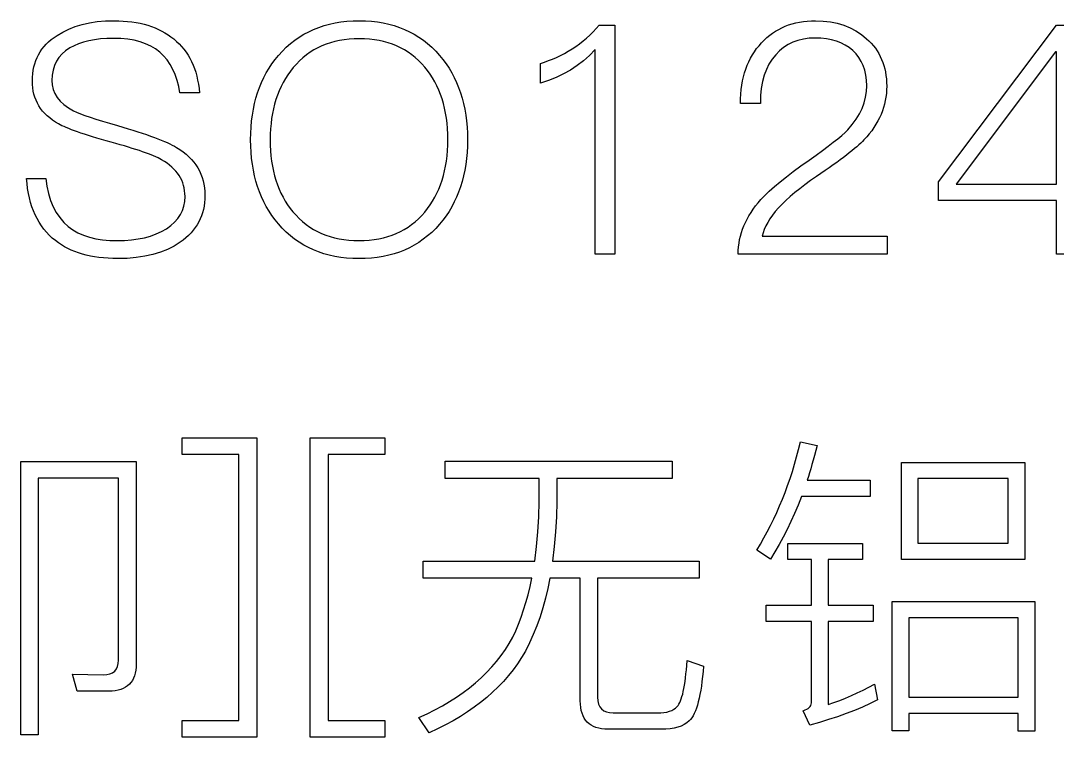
# Model space of a CAD drawing. Extents: x -100 to 100, y -100 to 100.
# Drawn here: x -84.95 to -70.13, y -75.42 to -65.17 of the extents above; entities that cross this region are included whole.
import ezdxf

# ---------------------------------------------------------------- set-up
doc = ezdxf.new("R2010")
doc.units = 0
doc.header["$MEASUREMENT"] = 0
doc.layers.get('0').update_dxf_attribs({"linetype": 'CONTINUOUS'})

msp = doc.modelspace()

# ---------------------------------------------------------------- linework, layer by layer
for points in [[(-83.615596, -65.169624), (-83.549385, -65.170645), (-83.549385, -65.170645), (-83.484893, -65.173706), (-83.484893, -65.173706), (-83.422109, -65.178813), (-83.422109, -65.178813), (-83.361055, -65.185957), (-83.361055, -65.185957), (-83.301729, -65.195151), (-83.301729, -65.195151), (-83.244111, -65.206387), (-83.244111, -65.206387), (-83.188223, -65.219653), (-83.188223, -65.219653), (-83.134043, -65.234976), (-83.134043, -65.234976), (-83.081592, -65.252334), (-83.081592, -65.252334), (-83.030859, -65.271733), (-83.030859, -65.271733), (-82.981846, -65.293179), (-82.981846, -65.293179), (-82.934551, -65.31667), (-82.934551, -65.31667), (-82.888975, -65.342197), (-82.888975, -65.342197), (-82.845117, -65.369761), (-82.845117, -65.369761), (-82.802988, -65.39938), (-82.802988, -65.39938), (-82.762568, -65.43103), (-82.762568, -65.43103), (-82.722988, -65.464678), (-82.722988, -65.464678), (-82.685615, -65.500254), (-82.685615, -65.500254), (-82.650469, -65.537764), (-82.650469, -65.537764), (-82.617539, -65.577207), (-82.617539, -65.577207), (-82.586836, -65.618599), (-82.586836, -65.618599), (-82.55835, -65.661914), (-82.55835, -65.661914), (-82.53209, -65.707163), (-82.53209, -65.707163), (-82.508047, -65.754346), (-82.508047, -65.754346), (-82.48623, -65.803467), (-82.48623, -65.803467), (-82.466631, -65.854526), (-82.466631, -65.854526), (-82.449248, -65.907524), (-82.449248, -65.907524), (-82.434092, -65.962446), (-82.434092, -65.962446), (-82.421162, -66.019302), (-82.421162, -66.019302), (-82.410449, -66.078105), (-82.410449, -66.078105), (-82.401963, -66.138833), (-82.401963, -66.138833), (-82.395684, -66.201499), (-82.395684, -66.201499), (-82.675439, -66.201499), (-82.675439, -66.201499), (-82.692002, -66.109136), (-82.692002, -66.109136), (-82.714131, -66.022354), (-82.714131, -66.022354), (-82.741865, -65.941162), (-82.741865, -65.941162), (-82.775186, -65.865566), (-82.775186, -65.865566), (-82.814102, -65.795557), (-82.814102, -65.795557), (-82.858594, -65.731138), (-82.858594, -65.731138), (-82.908682, -65.6723), (-82.908682, -65.6723), (-82.964365, -65.619058), (-82.964365, -65.619058), (-83.024844, -65.572842), (-83.024844, -65.572842), (-83.091621, -65.532788), (-83.091621, -65.532788), (-83.164727, -65.498887), (-83.164727, -65.498887), (-83.244111, -65.471157), (-83.244111, -65.471157), (-83.329814, -65.449595), (-83.329814, -65.449595), (-83.421826, -65.434189), (-83.421826, -65.434189), (-83.520146, -65.424941), (-83.520146, -65.424941), (-83.624756, -65.421865), (-83.624756, -65.421865), (-83.720781, -65.424009), (-83.720781, -65.424009), (-83.81165, -65.430464), (-83.81165, -65.430464), (-83.897354, -65.441206), (-83.897354, -65.441206), (-83.977891, -65.456255), (-83.977891, -65.456255), (-84.053281, -65.475605), (-84.053281, -65.475605), (-84.123496, -65.499253), (-84.123496, -65.499253), (-84.188564, -65.527192), (-84.188564, -65.527192), (-84.248467, -65.559438), (-84.248467, -65.559438), (-84.308672, -65.598784), (-84.308672, -65.598784), (-84.36084, -65.643428), (-84.36084, -65.643428), (-84.404971, -65.693369), (-84.404971, -65.693369), (-84.441094, -65.748623), (-84.441094, -65.748623), (-84.46918, -65.809175), (-84.46918, -65.809175), (-84.489248, -65.875024), (-84.489248, -65.875024), (-84.501289, -65.946187), (-84.501289, -65.946187), (-84.505303, -66.022642), (-84.505303, -66.022642), (-84.500498, -66.088638), (-84.500498, -66.088638), (-84.486094, -66.151343), (-84.486094, -66.151343), (-84.46209, -66.210747), (-84.46209, -66.210747), (-84.428486, -66.266851), (-84.428486, -66.266851), (-84.385264, -66.319658), (-84.385264, -66.319658), (-84.332461, -66.369175), (-84.332461, -66.369175), (-84.270049, -66.4154), (-84.270049, -66.4154), (-84.198027, -66.45832), (-84.198027, -66.45832), (-84.1521, -66.478672), (-84.1521, -66.478672), (-84.096846, -66.500737), (-84.096846, -66.500737), (-84.032285, -66.524536), (-84.032285, -66.524536), (-83.958398, -66.550044), (-83.958398, -66.550044), (-83.875205, -66.577271), (-83.875205, -66.577271), (-83.782705, -66.606226), (-83.782705, -66.606226), (-83.680879, -66.63689), (-83.680879, -66.63689), (-83.569727, -66.669277), (-83.569727, -66.669277), (-83.491738, -66.691997), (-83.491738, -66.691997), (-83.4171, -66.714287), (-83.4171, -66.714287), (-83.34584, -66.736138), (-83.34584, -66.736138), (-83.277939, -66.757568), (-83.277939, -66.757568), (-83.213408, -66.778564), (-83.213408, -66.778564), (-83.152246, -66.799126), (-83.152246, -66.799126), (-83.094463, -66.819268), (-83.094463, -66.819268), (-83.040039, -66.838975), (-83.040039, -66.838975), (-82.988975, -66.858247), (-82.988975, -66.858247), (-82.941289, -66.87709), (-82.941289, -66.87709), (-82.896973, -66.895508), (-82.896973, -66.895508), (-82.856016, -66.913491), (-82.856016, -66.913491), (-82.818438, -66.931055), (-82.818438, -66.931055), (-82.784209, -66.948174), (-82.784209, -66.948174), (-82.753359, -66.964873), (-82.753359, -66.964873), (-82.725879, -66.981143), (-82.725879, -66.981143), (-82.676455, -67.01231), (-82.676455, -67.01231), (-82.630225, -67.045063), (-82.630225, -67.045063), (-82.587178, -67.07938), (-82.587178, -67.07938), (-82.547314, -67.115283), (-82.547314, -67.115283), (-82.510645, -67.152759), (-82.510645, -67.152759), (-82.477158, -67.191812), (-82.477158, -67.191812), (-82.446865, -67.232446), (-82.446865, -67.232446), (-82.419756, -67.274644), (-82.419756, -67.274644), (-82.39585, -67.318433), (-82.39585, -67.318433), (-82.375127, -67.363789), (-82.375127, -67.363789), (-82.357588, -67.410723), (-82.357588, -67.410723), (-82.343232, -67.459238), (-82.343232, -67.459238), (-82.33207, -67.509321), (-82.33207, -67.509321), (-82.324102, -67.560991), (-82.324102, -67.560991), (-82.319316, -67.614233), (-82.319316, -67.614233), (-82.317725, -67.669048), (-82.317725, -67.669048), (-82.319102, -67.721113), (-82.319102, -67.721113), (-82.323242, -67.771807), (-82.323242, -67.771807), (-82.330137, -67.821147), (-82.330137, -67.821147), (-82.339795, -67.869121), (-82.339795, -67.869121), (-82.352207, -67.915732), (-82.352207, -67.915732), (-82.367383, -67.960986), (-82.367383, -67.960986), (-82.385312, -68.004878), (-82.385312, -68.004878), (-82.406006, -68.047402), (-82.406006, -68.047402), (-82.429453, -68.088569), (-82.429453, -68.088569), (-82.455664, -68.128379), (-82.455664, -68.128379), (-82.484629, -68.166821), (-82.484629, -68.166821), (-82.516357, -68.203901), (-82.516357, -68.203901), (-82.55085, -68.239629), (-82.55085, -68.239629), (-82.588086, -68.273984), (-82.588086, -68.273984), (-82.628086, -68.306982), (-82.628086, -68.306982), (-82.67085, -68.338623), (-82.67085, -68.338623), (-82.758066, -68.393438), (-82.758066, -68.393438), (-82.852285, -68.440952), (-82.852285, -68.440952), (-82.953545, -68.481152), (-82.953545, -68.481152), (-83.061816, -68.514043), (-83.061816, -68.514043), (-83.177109, -68.539629), (-83.177109, -68.539629), (-83.299434, -68.557905), (-83.299434, -68.557905), (-83.428779, -68.568872), (-83.428779, -68.568872), (-83.565137, -68.57252), (-83.565137, -68.57252), (-83.634717, -68.571514), (-83.634717, -68.571514), (-83.702441, -68.568506), (-83.702441, -68.568506), (-83.768291, -68.563491), (-83.768291, -68.563491), (-83.832275, -68.556475), (-83.832275, -68.556475), (-83.894414, -68.547441), (-83.894414, -68.547441), (-83.954678, -68.536406), (-83.954678, -68.536406), (-84.013076, -68.523364), (-84.013076, -68.523364), (-84.069619, -68.508311), (-84.069619, -68.508311), (-84.124287, -68.49126), (-84.124287, -68.49126), (-84.1771, -68.472197), (-84.1771, -68.472197), (-84.228057, -68.451128), (-84.228057, -68.451128), (-84.277139, -68.428057), (-84.277139, -68.428057), (-84.324355, -68.402974), (-84.324355, -68.402974), (-84.369717, -68.375884), (-84.369717, -68.375884), (-84.413213, -68.346792), (-84.413213, -68.346792), (-84.454854, -68.315693), (-84.454854, -68.315693), (-84.49999, -68.277822), (-84.49999, -68.277822), (-84.542559, -68.237588), (-84.542559, -68.237588), (-84.582549, -68.194985), (-84.582549, -68.194985), (-84.619951, -68.15002), (-84.619951, -68.15002), (-84.654775, -68.102686), (-84.654775, -68.102686), (-84.687021, -68.052998), (-84.687021, -68.052998), (-84.716689, -68.000933), (-84.716689, -68.000933), (-84.743779, -67.946514), (-84.743779, -67.946514), (-84.768281, -67.889727), (-84.768281, -67.889727), (-84.790205, -67.830571), (-84.790205, -67.830571), (-84.809561, -67.769053), (-84.809561, -67.769053), (-84.826328, -67.705171), (-84.826328, -67.705171), (-84.840518, -67.638921), (-84.840518, -67.638921), (-84.852119, -67.570308), (-84.852119, -67.570308), (-84.861152, -67.499331), (-84.861152, -67.499331), (-84.867607, -67.425986), (-84.867607, -67.425986), (-84.592432, -67.425986), (-84.592432, -67.425986), (-84.576387, -67.538066), (-84.576387, -67.538066), (-84.553447, -67.64269), (-84.553447, -67.64269), (-84.523643, -67.739854), (-84.523643, -67.739854), (-84.486953, -67.829565), (-84.486953, -67.829565), (-84.443379, -67.911836), (-84.443379, -67.911836), (-84.392939, -67.986636), (-84.392939, -67.986636), (-84.335605, -68.053999), (-84.335605, -68.053999), (-84.271396, -68.113901), (-84.271396, -68.113901), (-84.205264, -68.161196), (-84.205264, -68.161196), (-84.132959, -68.202183), (-84.132959, -68.202183), (-84.054502, -68.236865), (-84.054502, -68.236865), (-83.969873, -68.265244), (-83.969873, -68.265244), (-83.879082, -68.287314), (-83.879082, -68.287314), (-83.782129, -68.303076), (-83.782129, -68.303076), (-83.679014, -68.312539), (-83.679014, -68.312539), (-83.569727, -68.315693), (-83.569727, -68.315693), (-83.465469, -68.313042), (-83.465469, -68.313042), (-83.365928, -68.305088), (-83.365928, -68.305088), (-83.271133, -68.291826), (-83.271133, -68.291826), (-83.181064, -68.273267), (-83.181064, -68.273267), (-83.095713, -68.249414), (-83.095713, -68.249414), (-83.015098, -68.220244), (-83.015098, -68.220244), (-82.939209, -68.185786), (-82.939209, -68.185786), (-82.868057, -68.146011), (-82.868057, -68.146011), (-82.805713, -68.100654), (-82.805713, -68.100654), (-82.75168, -68.051709), (-82.75168, -68.051709), (-82.705957, -67.999185), (-82.705957, -67.999185), (-82.668555, -67.943076), (-82.668555, -67.943076), (-82.639463, -67.883389), (-82.639463, -67.883389), (-82.618682, -67.820107), (-82.618682, -67.820107), (-82.606221, -67.753257), (-82.606221, -67.753257), (-82.602061, -67.682813), (-82.602061, -67.682813), (-82.603369, -67.641533), (-82.603369, -67.641533), (-82.607295, -67.601406), (-82.607295, -67.601406), (-82.613838, -67.562422), (-82.613838, -67.562422), (-82.622979, -67.52459), (-82.622979, -67.52459), (-82.634756, -67.487905), (-82.634756, -67.487905), (-82.649141, -67.452363), (-82.649141, -67.452363), (-82.666143, -67.417964), (-82.666143, -67.417964), (-82.685762, -67.384712), (-82.685762, -67.384712), (-82.707998, -67.352617), (-82.707998, -67.352617), (-82.732842, -67.32166), (-82.732842, -67.32166), (-82.760303, -67.291851), (-82.760303, -67.291851), (-82.790381, -67.263184), (-82.790381, -67.263184), (-82.823076, -67.235664), (-82.823076, -67.235664), (-82.858379, -67.209297), (-82.858379, -67.209297), (-82.896318, -67.184067), (-82.896318, -67.184067), (-82.936855, -67.15999), (-82.936855, -67.15999), (-82.961152, -67.146646), (-82.961152, -67.146646), (-82.988223, -67.132979), (-82.988223, -67.132979), (-83.018057, -67.118989), (-83.018057, -67.118989), (-83.050635, -67.104673), (-83.050635, -67.104673), (-83.085986, -67.090034), (-83.085986, -67.090034), (-83.124092, -67.075073), (-83.124092, -67.075073), (-83.164951, -67.059795), (-83.164951, -67.059795), (-83.208574, -67.044189), (-83.208574, -67.044189), (-83.254951, -67.028271), (-83.254951, -67.028271), (-83.304092, -67.012021), (-83.304092, -67.012021), (-83.355996, -66.995449), (-83.355996, -66.995449), (-83.410654, -66.97856), (-83.410654, -66.97856), (-83.468076, -66.961343), (-83.468076, -66.961343), (-83.528242, -66.943804), (-83.528242, -66.943804), (-83.591182, -66.925942), (-83.591182, -66.925942), (-83.656865, -66.907764), (-83.656865, -66.907764), (-83.728594, -66.887393), (-83.728594, -66.887393), (-83.797031, -66.867559), (-83.797031, -66.867559), (-83.862168, -66.848262), (-83.862168, -66.848262), (-83.924014, -66.829512), (-83.924014, -66.829512), (-83.982549, -66.811284), (-83.982549, -66.811284), (-84.037803, -66.793604), (-84.037803, -66.793604), (-84.089746, -66.77646), (-84.089746, -66.77646), (-84.138408, -66.759854), (-84.138408, -66.759854), (-84.18377, -66.743784), (-84.18377, -66.743784), (-84.22583, -66.728257), (-84.22583, -66.728257), (-84.2646, -66.713257), (-84.2646, -66.713257), (-84.300068, -66.698804), (-84.300068, -66.698804), (-84.332246, -66.684888), (-84.332246, -66.684888), (-84.361123, -66.671499), (-84.361123, -66.671499), (-84.386709, -66.658662), (-84.386709, -66.658662), (-84.408994, -66.646353), (-84.408994, -66.646353), (-84.454531, -66.619233), (-84.454531, -66.619233), (-84.497129, -66.590601), (-84.497129, -66.590601), (-84.536787, -66.560469), (-84.536787, -66.560469), (-84.573516, -66.528833), (-84.573516, -66.528833), (-84.607305, -66.495688), (-84.607305, -66.495688), (-84.638145, -66.46104), (-84.638145, -66.46104), (-84.666055, -66.424893), (-84.666055, -66.424893), (-84.691035, -66.387236), (-84.691035, -66.387236), (-84.713076, -66.348076), (-84.713076, -66.348076), (-84.732168, -66.307412), (-84.732168, -66.307412), (-84.74833, -66.265239), (-84.74833, -66.265239), (-84.761543, -66.221558), (-84.761543, -66.221558), (-84.771826, -66.176377), (-84.771826, -66.176377), (-84.77917, -66.129697), (-84.77917, -66.129697), (-84.783584, -66.081509), (-84.783584, -66.081509), (-84.785049, -66.031812), (-84.785049, -66.031812), (-84.783672, -65.979287), (-84.783672, -65.979287), (-84.779531, -65.92834), (-84.779531, -65.92834), (-84.772637, -65.878965), (-84.772637, -65.878965), (-84.762979, -65.831172), (-84.762979, -65.831172), (-84.750566, -65.784951), (-84.750566, -65.784951), (-84.735391, -65.740308), (-84.735391, -65.740308), (-84.717461, -65.697236), (-84.717461, -65.697236), (-84.696768, -65.655752), (-84.696768, -65.655752), (-84.673311, -65.61584), (-84.673311, -65.61584), (-84.647109, -65.5775), (-84.647109, -65.5775), (-84.618145, -65.540737), (-84.618145, -65.540737), (-84.586416, -65.505557), (-84.586416, -65.505557), (-84.551934, -65.471948), (-84.551934, -65.471948), (-84.514688, -65.439917), (-84.514688, -65.439917), (-84.474688, -65.409458), (-84.474688, -65.409458), (-84.431924, -65.380581), (-84.431924, -65.380581), (-84.350947, -65.331138), (-84.350947, -65.331138), (-84.263955, -65.288281), (-84.263955, -65.288281), (-84.170938, -65.252026), (-84.170938, -65.252026), (-84.071914, -65.222358), (-84.071914, -65.222358), (-83.966855, -65.199287), (-83.966855, -65.199287), (-83.855791, -65.182803), (-83.855791, -65.182803), (-83.738701, -65.17292), (-83.738701, -65.17292), (-83.615596, -65.169624)], [(-80.109058, -65.169624), (-80.020205, -65.171553), (-80.020205, -65.171553), (-79.933643, -65.177358), (-79.933643, -65.177358), (-79.84937, -65.187036), (-79.84937, -65.187036), (-79.767393, -65.200576), (-79.767393, -65.200576), (-79.687705, -65.217993), (-79.687705, -65.217993), (-79.610317, -65.239272), (-79.610317, -65.239272), (-79.535225, -65.264424), (-79.535225, -65.264424), (-79.462417, -65.293447), (-79.462417, -65.293447), (-79.391904, -65.326343), (-79.391904, -65.326343), (-79.323687, -65.363101), (-79.323687, -65.363101), (-79.257764, -65.40373), (-79.257764, -65.40373), (-79.194131, -65.448223), (-79.194131, -65.448223), (-79.132788, -65.496592), (-79.132788, -65.496592), (-79.07374, -65.548838), (-79.07374, -65.548838), (-79.016992, -65.604941), (-79.016992, -65.604941), (-78.962534, -65.664927), (-78.962534, -65.664927), (-78.914219, -65.724453), (-78.914219, -65.724453), (-78.869014, -65.786094), (-78.869014, -65.786094), (-78.826934, -65.849854), (-78.826934, -65.849854), (-78.787969, -65.915728), (-78.787969, -65.915728), (-78.752124, -65.983711), (-78.752124, -65.983711), (-78.719395, -66.053813), (-78.719395, -66.053813), (-78.689785, -66.126025), (-78.689785, -66.126025), (-78.663291, -66.200352), (-78.663291, -66.200352), (-78.639907, -66.276797), (-78.639907, -66.276797), (-78.619644, -66.355347), (-78.619644, -66.355347), (-78.6025, -66.436021), (-78.6025, -66.436021), (-78.588477, -66.518799), (-78.588477, -66.518799), (-78.577568, -66.603696), (-78.577568, -66.603696), (-78.569775, -66.690708), (-78.569775, -66.690708), (-78.565098, -66.779839), (-78.565098, -66.779839), (-78.56354, -66.871069), (-78.56354, -66.871069), (-78.565098, -66.962866), (-78.565098, -66.962866), (-78.569775, -67.052505), (-78.569775, -67.052505), (-78.577568, -67.140005), (-78.577568, -67.140005), (-78.588477, -67.225352), (-78.588477, -67.225352), (-78.6025, -67.308545), (-78.6025, -67.308545), (-78.619644, -67.389595), (-78.619644, -67.389595), (-78.639907, -67.468486), (-78.639907, -67.468486), (-78.663291, -67.545229), (-78.663291, -67.545229), (-78.689785, -67.619824), (-78.689785, -67.619824), (-78.719395, -67.692271), (-78.719395, -67.692271), (-78.752124, -67.762568), (-78.752124, -67.762568), (-78.787969, -67.830713), (-78.787969, -67.830713), (-78.826934, -67.896709), (-78.826934, -67.896709), (-78.869014, -67.960562), (-78.869014, -67.960562), (-78.914219, -68.022251), (-78.914219, -68.022251), (-78.962534, -68.081802), (-78.962534, -68.081802), (-79.017007, -68.141221), (-79.017007, -68.141221), (-79.073818, -68.196812), (-79.073818, -68.196812), (-79.132954, -68.248569), (-79.132954, -68.248569), (-79.194419, -68.296494), (-79.194419, -68.296494), (-79.258213, -68.340576), (-79.258213, -68.340576), (-79.324336, -68.380835), (-79.324336, -68.380835), (-79.392783, -68.417251), (-79.392783, -68.417251), (-79.463564, -68.449839), (-79.463564, -68.449839), (-79.53667, -68.478594), (-79.53667, -68.478594), (-79.612104, -68.503516), (-79.612104, -68.503516), (-79.689873, -68.5246), (-79.689873, -68.5246), (-79.769971, -68.541846), (-79.769971, -68.541846), (-79.852393, -68.555264), (-79.852393, -68.555264), (-79.937144, -68.564854), (-79.937144, -68.564854), (-80.024229, -68.570605), (-80.024229, -68.570605), (-80.113643, -68.57252), (-80.113643, -68.57252), (-80.203594, -68.570586), (-80.203594, -68.570586), (-80.291138, -68.56478), (-80.291138, -68.56478), (-80.376289, -68.555107), (-80.376289, -68.555107), (-80.459038, -68.541562), (-80.459038, -68.541562), (-80.539385, -68.52415), (-80.539385, -68.52415), (-80.617324, -68.502871), (-80.617324, -68.502871), (-80.692871, -68.47772), (-80.692871, -68.47772), (-80.766016, -68.448701), (-80.766016, -68.448701), (-80.836758, -68.415806), (-80.836758, -68.415806), (-80.905103, -68.379043), (-80.905103, -68.379043), (-80.971045, -68.338418), (-80.971045, -68.338418), (-81.034595, -68.293916), (-81.034595, -68.293916), (-81.095732, -68.245547), (-81.095732, -68.245547), (-81.154482, -68.193311), (-81.154482, -68.193311), (-81.21082, -68.137197), (-81.21082, -68.137197), (-81.264766, -68.077222), (-81.264766, -68.077222), (-81.313071, -68.01769), (-81.313071, -68.01769), (-81.358276, -67.956045), (-81.358276, -67.956045), (-81.400356, -67.89229), (-81.400356, -67.89229), (-81.439316, -67.826411), (-81.439316, -67.826411), (-81.475171, -67.758433), (-81.475171, -67.758433), (-81.507891, -67.68833), (-81.507891, -67.68833), (-81.53751, -67.616118), (-81.53751, -67.616118), (-81.564004, -67.541787), (-81.564004, -67.541787), (-81.587383, -67.465352), (-81.587383, -67.465352), (-81.607642, -67.386792), (-81.607642, -67.386792), (-81.624785, -67.306123), (-81.624785, -67.306123), (-81.638813, -67.22334), (-81.638813, -67.22334), (-81.649722, -67.138442), (-81.649722, -67.138442), (-81.657515, -67.051431), (-81.657515, -67.051431), (-81.662192, -66.96231), (-81.662192, -66.96231), (-81.66375, -66.871069), (-81.66375, -66.871069), (-81.662192, -66.779839), (-81.662192, -66.779839), (-81.657515, -66.690708), (-81.657515, -66.690708), (-81.649722, -66.603696), (-81.649722, -66.603696), (-81.638813, -66.518799), (-81.638813, -66.518799), (-81.624785, -66.436021), (-81.624785, -66.436021), (-81.607642, -66.355347), (-81.607642, -66.355347), (-81.587383, -66.276797), (-81.587383, -66.276797), (-81.564004, -66.200352), (-81.564004, -66.200352), (-81.53751, -66.126025), (-81.53751, -66.126025), (-81.507891, -66.053813), (-81.507891, -66.053813), (-81.475171, -65.983711), (-81.475171, -65.983711), (-81.439316, -65.915728), (-81.439316, -65.915728), (-81.400356, -65.849854), (-81.400356, -65.849854), (-81.358276, -65.786094), (-81.358276, -65.786094), (-81.313071, -65.724453), (-81.313071, -65.724453), (-81.264766, -65.664927), (-81.264766, -65.664927), (-81.210264, -65.604941), (-81.210264, -65.604941), (-81.153408, -65.548838), (-81.153408, -65.548838), (-81.094175, -65.496592), (-81.094175, -65.496592), (-81.032588, -65.448223), (-81.032588, -65.448223), (-80.968633, -65.40373), (-80.968633, -65.40373), (-80.902314, -65.363101), (-80.902314, -65.363101), (-80.833628, -65.326343), (-80.833628, -65.326343), (-80.762578, -65.293447), (-80.762578, -65.293447), (-80.68916, -65.264424), (-80.68916, -65.264424), (-80.613389, -65.239272), (-80.613389, -65.239272), (-80.535239, -65.217993), (-80.535239, -65.217993), (-80.454736, -65.200576), (-80.454736, -65.200576), (-80.371865, -65.187036), (-80.371865, -65.187036), (-80.286631, -65.177358), (-80.286631, -65.177358), (-80.199023, -65.171553), (-80.199023, -65.171553), (-80.109058, -65.169624)], [(-73.586689, -65.169624), (-73.477983, -65.173633), (-73.477983, -65.173633), (-73.374292, -65.185674), (-73.374292, -65.185674), (-73.275625, -65.205737), (-73.275625, -65.205737), (-73.181963, -65.233828), (-73.181963, -65.233828), (-73.093325, -65.269941), (-73.093325, -65.269941), (-73.009697, -65.314082), (-73.009697, -65.314082), (-72.931094, -65.366255), (-72.931094, -65.366255), (-72.8575, -65.42644), (-72.8575, -65.42644), (-72.82251, -65.458657), (-72.82251, -65.458657), (-72.78978, -65.492227), (-72.78978, -65.492227), (-72.759307, -65.527158), (-72.759307, -65.527158), (-72.731094, -65.563457), (-72.731094, -65.563457), (-72.705137, -65.601108), (-72.705137, -65.601108), (-72.681436, -65.640127), (-72.681436, -65.640127), (-72.65999, -65.680513), (-72.65999, -65.680513), (-72.640806, -65.722251), (-72.640806, -65.722251), (-72.623877, -65.765352), (-72.623877, -65.765352), (-72.609209, -65.809814), (-72.609209, -65.809814), (-72.596797, -65.855645), (-72.596797, -65.855645), (-72.586631, -65.902827), (-72.586631, -65.902827), (-72.578735, -65.951377), (-72.578735, -65.951377), (-72.573096, -66.001289), (-72.573096, -66.001289), (-72.569707, -66.052554), (-72.569707, -66.052554), (-72.568579, -66.105195), (-72.568579, -66.105195), (-72.569854, -66.157646), (-72.569854, -66.157646), (-72.573667, -66.209526), (-72.573667, -66.209526), (-72.580024, -66.26083), (-72.580024, -66.26083), (-72.588926, -66.311567), (-72.588926, -66.311567), (-72.600381, -66.361724), (-72.600381, -66.361724), (-72.614365, -66.411309), (-72.614365, -66.411309), (-72.630903, -66.460327), (-72.630903, -66.460327), (-72.64998, -66.50877), (-72.64998, -66.50877), (-72.671602, -66.556631), (-72.671602, -66.556631), (-72.695771, -66.603931), (-72.695771, -66.603931), (-72.72248, -66.650649), (-72.72248, -66.650649), (-72.751729, -66.696792), (-72.751729, -66.696792), (-72.78353, -66.742368), (-72.78353, -66.742368), (-72.817871, -66.787368), (-72.817871, -66.787368), (-72.854756, -66.831797), (-72.854756, -66.831797), (-72.894194, -66.875649), (-72.894194, -66.875649), (-72.915649, -66.897578), (-72.915649, -66.897578), (-72.939912, -66.920942), (-72.939912, -66.920942), (-72.966958, -66.945737), (-72.966958, -66.945737), (-72.996802, -66.971963), (-72.996802, -66.971963), (-73.029443, -66.999624), (-73.029443, -66.999624), (-73.064878, -67.028716), (-73.064878, -67.028716), (-73.103105, -67.059243), (-73.103105, -67.059243), (-73.144131, -67.091206), (-73.144131, -67.091206), (-73.187954, -67.1246), (-73.187954, -67.1246), (-73.234565, -67.159424), (-73.234565, -67.159424), (-73.28397, -67.195674), (-73.28397, -67.195674), (-73.336177, -67.233369), (-73.336177, -67.233369), (-73.391167, -67.2725), (-73.391167, -67.2725), (-73.448965, -67.313052), (-73.448965, -67.313052), (-73.509551, -67.355044), (-73.509551, -67.355044), (-73.572925, -67.398472), (-73.572925, -67.398472), (-73.657646, -67.457163), (-73.657646, -67.457163), (-73.737534, -67.515127), (-73.737534, -67.515127), (-73.812573, -67.572383), (-73.812573, -67.572383), (-73.882783, -67.628921), (-73.882783, -67.628921), (-73.948154, -67.684746), (-73.948154, -67.684746), (-74.008687, -67.739854), (-74.008687, -67.739854), (-74.06438, -67.794233), (-74.06438, -67.794233), (-74.115239, -67.847905), (-74.115239, -67.847905), (-74.16126, -67.900864), (-74.16126, -67.900864), (-74.202446, -67.953101), (-74.202446, -67.953101), (-74.238799, -68.004624), (-74.238799, -68.004624), (-74.270308, -68.05543), (-74.270308, -68.05543), (-74.296987, -68.105518), (-74.296987, -68.105518), (-74.318828, -68.154893), (-74.318828, -68.154893), (-74.33583, -68.203555), (-74.33583, -68.203555), (-74.347988, -68.251489), (-74.347988, -68.251489), (-72.563989, -68.251489), (-72.563989, -68.251489), (-72.563989, -68.508311), (-72.563989, -68.508311), (-74.691938, -68.508311), (-74.691938, -68.508311), (-74.690669, -68.455825), (-74.690669, -68.455825), (-74.686855, -68.403833), (-74.686855, -68.403833), (-74.680493, -68.352349), (-74.680493, -68.352349), (-74.671587, -68.301367), (-74.671587, -68.301367), (-74.660146, -68.250879), (-74.660146, -68.250879), (-74.646152, -68.200903), (-74.646152, -68.200903), (-74.629619, -68.151421), (-74.629619, -68.151421), (-74.610537, -68.102441), (-74.610537, -68.102441), (-74.588916, -68.05397), (-74.588916, -68.05397), (-74.564756, -68.005986), (-74.564756, -68.005986), (-74.538047, -67.958521), (-74.538047, -67.958521), (-74.508784, -67.911543), (-74.508784, -67.911543), (-74.476987, -67.865073), (-74.476987, -67.865073), (-74.442646, -67.819102), (-74.442646, -67.819102), (-74.405762, -67.773643), (-74.405762, -67.773643), (-74.366333, -67.728667), (-74.366333, -67.728667), (-74.311436, -67.669697), (-74.311436, -67.669697), (-74.247666, -67.607427), (-74.247666, -67.607427), (-74.175, -67.54186), (-74.175, -67.54186), (-74.093452, -67.472993), (-74.093452, -67.472993), (-74.003027, -67.400835), (-74.003027, -67.400835), (-73.903701, -67.325386), (-73.903701, -67.325386), (-73.795498, -67.246631), (-73.795498, -67.246631), (-73.678413, -67.164585), (-73.678413, -67.164585), (-73.579453, -67.093564), (-73.579453, -67.093564), (-73.48895, -67.027285), (-73.48895, -67.027285), (-73.406899, -66.965728), (-73.406899, -66.965728), (-73.333306, -66.908911), (-73.333306, -66.908911), (-73.268169, -66.856807), (-73.268169, -66.856807), (-73.211484, -66.809443), (-73.211484, -66.809443), (-73.163262, -66.766807), (-73.163262, -66.766807), (-73.123491, -66.728906), (-73.123491, -66.728906), (-73.060073, -66.654883), (-73.060073, -66.654883), (-73.005117, -66.579565), (-73.005117, -66.579565), (-72.958613, -66.502964), (-72.958613, -66.502964), (-72.920562, -66.425068), (-72.920562, -66.425068), (-72.890962, -66.345884), (-72.890962, -66.345884), (-72.869824, -66.26542), (-72.869824, -66.26542), (-72.857134, -66.183657), (-72.857134, -66.183657), (-72.85291, -66.100605), (-72.85291, -66.100605), (-72.85606, -66.021494), (-72.85606, -66.021494), (-72.865522, -65.946968), (-72.865522, -65.946968), (-72.881289, -65.877036), (-72.881289, -65.877036), (-72.903359, -65.81168), (-72.903359, -65.81168), (-72.931738, -65.750913), (-72.931738, -65.750913), (-72.966421, -65.694736), (-72.966421, -65.694736), (-73.007407, -65.64314), (-73.007407, -65.64314), (-73.054702, -65.596133), (-73.054702, -65.596133), (-73.106221, -65.554209), (-73.106221, -65.554209), (-73.162192, -65.517881), (-73.162192, -65.517881), (-73.222593, -65.487139), (-73.222593, -65.487139), (-73.287451, -65.461987), (-73.287451, -65.461987), (-73.356738, -65.442422), (-73.356738, -65.442422), (-73.430479, -65.428452), (-73.430479, -65.428452), (-73.508657, -65.420068), (-73.508657, -65.420068), (-73.591279, -65.417275), (-73.591279, -65.417275), (-73.678345, -65.421001), (-73.678345, -65.421001), (-73.760679, -65.432178), (-73.760679, -65.432178), (-73.838286, -65.450811), (-73.838286, -65.450811), (-73.911162, -65.476885), (-73.911162, -65.476885), (-73.979312, -65.51043), (-73.979312, -65.51043), (-74.042725, -65.551416), (-74.042725, -65.551416), (-74.101411, -65.599858), (-74.101411, -65.599858), (-74.155366, -65.655752), (-74.155366, -65.655752), (-74.206963, -65.718809), (-74.206963, -65.718809), (-74.25168, -65.788745), (-74.25168, -65.788745), (-74.289517, -65.865562), (-74.289517, -65.865562), (-74.320474, -65.949263), (-74.320474, -65.949263), (-74.344546, -66.039839), (-74.344546, -66.039839), (-74.361743, -66.13729), (-74.361743, -66.13729), (-74.372061, -66.241631), (-74.372061, -66.241631), (-74.375503, -66.352842), (-74.375503, -66.352842), (-74.659839, -66.352842), (-74.659839, -66.352842), (-74.658652, -66.284961), (-74.658652, -66.284961), (-74.655107, -66.218911), (-74.655107, -66.218911), (-74.649199, -66.154688), (-74.649199, -66.154688), (-74.640923, -66.09229), (-74.640923, -66.09229), (-74.630283, -66.031724), (-74.630283, -66.031724), (-74.617275, -65.972979), (-74.617275, -65.972979), (-74.601904, -65.916069), (-74.601904, -65.916069), (-74.58417, -65.860981), (-74.58417, -65.860981), (-74.564067, -65.807715), (-74.564067, -65.807715), (-74.541606, -65.756284), (-74.541606, -65.756284), (-74.516782, -65.70668), (-74.516782, -65.70668), (-74.489585, -65.658896), (-74.489585, -65.658896), (-74.460024, -65.612949), (-74.460024, -65.612949), (-74.428105, -65.568828), (-74.428105, -65.568828), (-74.393818, -65.526528), (-74.393818, -65.526528), (-74.357158, -65.48606), (-74.357158, -65.48606), (-74.320293, -65.447739), (-74.320293, -65.447739), (-74.281914, -65.411895), (-74.281914, -65.411895), (-74.242041, -65.378525), (-74.242041, -65.378525), (-74.200659, -65.347617), (-74.200659, -65.347617), (-74.157769, -65.319189), (-74.157769, -65.319189), (-74.113374, -65.293232), (-74.113374, -65.293232), (-74.06748, -65.269746), (-74.06748, -65.269746), (-74.020078, -65.248726), (-74.020078, -65.248726), (-73.971177, -65.23019), (-73.971177, -65.23019), (-73.920762, -65.214121), (-73.920762, -65.214121), (-73.868843, -65.200522), (-73.868843, -65.200522), (-73.81542, -65.189399), (-73.81542, -65.189399), (-73.760493, -65.180747), (-73.760493, -65.180747), (-73.704063, -65.174565), (-73.704063, -65.174565), (-73.646128, -65.170854), (-73.646128, -65.170854), (-73.586689, -65.169624)], [(-76.455767, -65.233833), (-76.455767, -68.508311), (-76.455767, -68.508311), (-76.735513, -68.508311), (-76.735513, -68.508311), (-76.735513, -65.582373), (-76.735513, -65.582373), (-76.816992, -65.665142), (-76.816992, -65.665142), (-76.903193, -65.741455), (-76.903193, -65.741455), (-76.994131, -65.811323), (-76.994131, -65.811323), (-77.089795, -65.874741), (-77.089795, -65.874741), (-77.190181, -65.931709), (-77.190181, -65.931709), (-77.295303, -65.982222), (-77.295303, -65.982222), (-77.405161, -66.026294), (-77.405161, -66.026294), (-77.519746, -66.063911), (-77.519746, -66.063911), (-77.519746, -65.779575), (-77.519746, -65.779575), (-77.461479, -65.761299), (-77.461479, -65.761299), (-77.403657, -65.740874), (-77.403657, -65.740874), (-77.34626, -65.718306), (-77.34626, -65.718306), (-77.289292, -65.693589), (-77.289292, -65.693589), (-77.232749, -65.666714), (-77.232749, -65.666714), (-77.176636, -65.63769), (-77.176636, -65.63769), (-77.120962, -65.606519), (-77.120962, -65.606519), (-77.065713, -65.573198), (-77.065713, -65.573198), (-77.012544, -65.536797), (-77.012544, -65.536797), (-76.960811, -65.498682), (-76.960811, -65.498682), (-76.910503, -65.458833), (-76.910503, -65.458833), (-76.861636, -65.417275), (-76.861636, -65.417275), (-76.814199, -65.373994), (-76.814199, -65.373994), (-76.768188, -65.328994), (-76.768188, -65.328994), (-76.723618, -65.282271), (-76.723618, -65.282271), (-76.680483, -65.233833), (-76.680483, -65.233833), (-76.455767, -65.233833)], [(-70.139775, -65.233833), (-69.869189, -65.233833), (-69.869189, -65.233833), (-69.869189, -67.50854), (-69.869189, -67.50854), (-69.314272, -67.50854), (-69.314272, -67.50854), (-69.314272, -67.742432), (-69.314272, -67.742432), (-69.869189, -67.742432), (-69.869189, -67.742432), (-69.869189, -68.508311), (-69.869189, -68.508311), (-70.139775, -68.508311), (-70.139775, -68.508311), (-70.139775, -67.742432), (-70.139775, -67.742432), (-71.827456, -67.742432), (-71.827456, -67.742432), (-71.827456, -67.471855), (-71.827456, -67.471855), (-70.139775, -65.233833)], [(-80.109058, -65.42644), (-80.183154, -65.428057), (-80.183154, -65.428057), (-80.255239, -65.432891), (-80.255239, -65.432891), (-80.325327, -65.440952), (-80.325327, -65.440952), (-80.393398, -65.452241), (-80.393398, -65.452241), (-80.459468, -65.466748), (-80.459468, -65.466748), (-80.52353, -65.484487), (-80.52353, -65.484487), (-80.585586, -65.505444), (-80.585586, -65.505444), (-80.645635, -65.529629), (-80.645635, -65.529629), (-80.703677, -65.557041), (-80.703677, -65.557041), (-80.759712, -65.587676), (-80.759712, -65.587676), (-80.813745, -65.621533), (-80.813745, -65.621533), (-80.865762, -65.658613), (-80.865762, -65.658613), (-80.915781, -65.698921), (-80.915781, -65.698921), (-80.963789, -65.742456), (-80.963789, -65.742456), (-81.0098, -65.789209), (-81.0098, -65.789209), (-81.053794, -65.839194), (-81.053794, -65.839194), (-81.093779, -65.889976), (-81.093779, -65.889976), (-81.131182, -65.942593), (-81.131182, -65.942593), (-81.166006, -65.997041), (-81.166006, -65.997041), (-81.198262, -66.053311), (-81.198262, -66.053311), (-81.22792, -66.111406), (-81.22792, -66.111406), (-81.25501, -66.171333), (-81.25501, -66.171333), (-81.279517, -66.233086), (-81.279517, -66.233086), (-81.301445, -66.29666), (-81.301445, -66.29666), (-81.320791, -66.36207), (-81.320791, -66.36207), (-81.337559, -66.429302), (-81.337559, -66.429302), (-81.351748, -66.498359), (-81.351748, -66.498359), (-81.363359, -66.569248), (-81.363359, -66.569248), (-81.372378, -66.641963), (-81.372378, -66.641963), (-81.378833, -66.716509), (-81.378833, -66.716509), (-81.3827, -66.792876), (-81.3827, -66.792876), (-81.383989, -66.871069), (-81.383989, -66.871069), (-81.38272, -66.950879), (-81.38272, -66.950879), (-81.378906, -67.028647), (-81.378906, -67.028647), (-81.372544, -67.10437), (-81.372544, -67.10437), (-81.363643, -67.178057), (-81.363643, -67.178057), (-81.352197, -67.249692), (-81.352197, -67.249692), (-81.338203, -67.319287), (-81.338203, -67.319287), (-81.32167, -67.386846), (-81.32167, -67.386846), (-81.302593, -67.452358), (-81.302593, -67.452358), (-81.280967, -67.51583), (-81.280967, -67.51583), (-81.256802, -67.577256), (-81.256802, -67.577256), (-81.230088, -67.636646), (-81.230088, -67.636646), (-81.20084, -67.693984), (-81.20084, -67.693984), (-81.169038, -67.749292), (-81.169038, -67.749292), (-81.134697, -67.802549), (-81.134697, -67.802549), (-81.097813, -67.853765), (-81.097813, -67.853765), (-81.058384, -67.902944), (-81.058384, -67.902944), (-81.01439, -67.952925), (-81.01439, -67.952925), (-80.968379, -67.999683), (-80.968379, -67.999683), (-80.920366, -68.043208), (-80.920366, -68.043208), (-80.870352, -68.083525), (-80.870352, -68.083525), (-80.818335, -68.120605), (-80.818335, -68.120605), (-80.764302, -68.154463), (-80.764302, -68.154463), (-80.708267, -68.185098), (-80.708267, -68.185098), (-80.65022, -68.2125), (-80.65022, -68.2125), (-80.590166, -68.236685), (-80.590166, -68.236685), (-80.52811, -68.257651), (-80.52811, -68.257651), (-80.464048, -68.275386), (-80.464048, -68.275386), (-80.397979, -68.289897), (-80.397979, -68.289897), (-80.329902, -68.301177), (-80.329902, -68.301177), (-80.259824, -68.309238), (-80.259824, -68.309238), (-80.187739, -68.314082), (-80.187739, -68.314082), (-80.113643, -68.315693), (-80.113643, -68.315693), (-80.040103, -68.314097), (-80.040103, -68.314097), (-79.968535, -68.309316), (-79.968535, -68.309316), (-79.89894, -68.301343), (-79.89894, -68.301343), (-79.831309, -68.290181), (-79.831309, -68.290181), (-79.765654, -68.27583), (-79.765654, -68.27583), (-79.701968, -68.258291), (-79.701968, -68.258291), (-79.640254, -68.237563), (-79.640254, -68.237563), (-79.580508, -68.213647), (-79.580508, -68.213647), (-79.522734, -68.186553), (-79.522734, -68.186553), (-79.466934, -68.156255), (-79.466934, -68.156255), (-79.413101, -68.122773), (-79.413101, -68.122773), (-79.361235, -68.086104), (-79.361235, -68.086104), (-79.311348, -68.04624), (-79.311348, -68.04624), (-79.263428, -68.003193), (-79.263428, -68.003193), (-79.217471, -67.956953), (-79.217471, -67.956953), (-79.173491, -67.907534), (-79.173491, -67.907534), (-79.133501, -67.857266), (-79.133501, -67.857266), (-79.096104, -67.805059), (-79.096104, -67.805059), (-79.061279, -67.750923), (-79.061279, -67.750923), (-79.029033, -67.694849), (-79.029033, -67.694849), (-78.999365, -67.636841), (-78.999365, -67.636841), (-78.97228, -67.576899), (-78.97228, -67.576899), (-78.947769, -67.515024), (-78.947769, -67.515024), (-78.92584, -67.451216), (-78.92584, -67.451216), (-78.906489, -67.385464), (-78.906489, -67.385464), (-78.889727, -67.317783), (-78.889727, -67.317783), (-78.875532, -67.248174), (-78.875532, -67.248174), (-78.863926, -67.176626), (-78.863926, -67.176626), (-78.854902, -67.10314), (-78.854902, -67.10314), (-78.848452, -67.02772), (-78.848452, -67.02772), (-78.844585, -66.950356), (-78.844585, -66.950356), (-78.843286, -66.871069), (-78.843286, -66.871069), (-78.844585, -66.790708), (-78.844585, -66.790708), (-78.848452, -66.712422), (-78.848452, -66.712422), (-78.854902, -66.636211), (-78.854902, -66.636211), (-78.863926, -66.562085), (-78.863926, -66.562085), (-78.875532, -66.490034), (-78.875532, -66.490034), (-78.889727, -66.420054), (-78.889727, -66.420054), (-78.906489, -66.352158), (-78.906489, -66.352158), (-78.92584, -66.286343), (-78.92584, -66.286343), (-78.947769, -66.222603), (-78.947769, -66.222603), (-78.97228, -66.160938), (-78.97228, -66.160938), (-78.999365, -66.101357), (-78.999365, -66.101357), (-79.029033, -66.043853), (-79.029033, -66.043853), (-79.061279, -65.988423), (-79.061279, -65.988423), (-79.096104, -65.935073), (-79.096104, -65.935073), (-79.133501, -65.883809), (-79.133501, -65.883809), (-79.173491, -65.834609), (-79.173491, -65.834609), (-79.216919, -65.785186), (-79.216919, -65.785186), (-79.262344, -65.738945), (-79.262344, -65.738945), (-79.309785, -65.695898), (-79.309785, -65.695898), (-79.359224, -65.656035), (-79.359224, -65.656035), (-79.410679, -65.619365), (-79.410679, -65.619365), (-79.464136, -65.585884), (-79.464136, -65.585884), (-79.5196, -65.555586), (-79.5196, -65.555586), (-79.577065, -65.528481), (-79.577065, -65.528481), (-79.636543, -65.504565), (-79.636543, -65.504565), (-79.698027, -65.483838), (-79.698027, -65.483838), (-79.761519, -65.466299), (-79.761519, -65.466299), (-79.827012, -65.451948), (-79.827012, -65.451948), (-79.894512, -65.440791), (-79.894512, -65.440791), (-79.964028, -65.432817), (-79.964028, -65.432817), (-80.035537, -65.428032), (-80.035537, -65.428032), (-80.109058, -65.42644)], [(-70.153525, -65.614468), (-71.575229, -67.50854), (-71.575229, -67.50854), (-70.139775, -67.50854), (-70.139775, -67.50854), (-70.139775, -65.614468), (-70.139775, -65.614468), (-70.153525, -65.614468)], [(-82.644258, -71.136162), (-81.575693, -71.136162), (-81.575693, -71.136162), (-81.575693, -75.41958), (-81.575693, -75.41958), (-82.644258, -75.41958), (-82.644258, -75.41958), (-82.644258, -75.181113), (-82.644258, -75.181113), (-81.832515, -75.181113), (-81.832515, -75.181113), (-81.832515, -71.374634), (-81.832515, -71.374634), (-82.644258, -71.374634), (-82.644258, -71.374634), (-82.644258, -71.136162)], [(-80.81165, -71.136162), (-79.743096, -71.136162), (-79.743096, -71.136162), (-79.743096, -71.374634), (-79.743096, -71.374634), (-80.554829, -71.374634), (-80.554829, -71.374634), (-80.554829, -75.181113), (-80.554829, -75.181113), (-79.743096, -75.181113), (-79.743096, -75.181113), (-79.743096, -75.41958), (-79.743096, -75.41958), (-80.81165, -75.41958), (-80.81165, -75.41958), (-80.81165, -71.136162)], [(-73.562861, -71.246221), (-73.582134, -71.31917), (-73.582134, -71.31917), (-73.600977, -71.38897), (-73.600977, -71.38897), (-73.619395, -71.45561), (-73.619395, -71.45561), (-73.637383, -71.519102), (-73.637383, -71.519102), (-73.654937, -71.579434), (-73.654937, -71.579434), (-73.672065, -71.636616), (-73.672065, -71.636616), (-73.68876, -71.690649), (-73.68876, -71.690649), (-73.705034, -71.741523), (-73.705034, -71.741523), (-72.806147, -71.741523), (-72.806147, -71.741523), (-72.806147, -71.975425), (-72.806147, -71.975425), (-73.787578, -71.975425), (-73.787578, -71.975425), (-73.836597, -72.097739), (-73.836597, -72.097739), (-73.887324, -72.217056), (-73.887324, -72.217056), (-73.93978, -72.33335), (-73.93978, -72.33335), (-73.99395, -72.446646), (-73.99395, -72.446646), (-74.049844, -72.556919), (-74.049844, -72.556919), (-74.107451, -72.664194), (-74.107451, -72.664194), (-74.166792, -72.768457), (-74.166792, -72.768457), (-74.227842, -72.869712), (-74.227842, -72.869712), (-74.425049, -72.741299), (-74.425049, -72.741299), (-74.373706, -72.655186), (-74.373706, -72.655186), (-74.324014, -72.567671), (-74.324014, -72.567671), (-74.275962, -72.478765), (-74.275962, -72.478765), (-74.229561, -72.388457), (-74.229561, -72.388457), (-74.184814, -72.296753), (-74.184814, -72.296753), (-74.141709, -72.203652), (-74.141709, -72.203652), (-74.100254, -72.109146), (-74.100254, -72.109146), (-74.060449, -72.013252), (-74.060449, -72.013252), (-74.022295, -71.915962), (-74.022295, -71.915962), (-73.985786, -71.817271), (-73.985786, -71.817271), (-73.950923, -71.717183), (-73.950923, -71.717183), (-73.91771, -71.615698), (-73.91771, -71.615698), (-73.886147, -71.512813), (-73.886147, -71.512813), (-73.856226, -71.40853), (-73.856226, -71.40853), (-73.827959, -71.302852), (-73.827959, -71.302852), (-73.801338, -71.195781), (-73.801338, -71.195781), (-73.562861, -71.246221)], [(-84.143916, -74.759185), (-84.212695, -74.516123), (-84.212695, -74.516123), (-83.772441, -74.525288), (-83.772441, -74.525288), (-83.72085, -74.521997), (-83.72085, -74.521997), (-83.676133, -74.512109), (-83.676133, -74.512109), (-83.638291, -74.49563), (-83.638291, -74.49563), (-83.607334, -74.472554), (-83.607334, -74.472554), (-83.583262, -74.442886), (-83.583262, -74.442886), (-83.566064, -74.406626), (-83.566064, -74.406626), (-83.555742, -74.363774), (-83.555742, -74.363774), (-83.552305, -74.314336), (-83.552305, -74.314336), (-83.552305, -71.714014), (-83.552305, -71.714014), (-84.703428, -71.714014), (-84.703428, -71.714014), (-84.703428, -75.382891), (-84.703428, -75.382891), (-84.951074, -75.382891), (-84.951074, -75.382891), (-84.951074, -71.475527), (-84.951074, -71.475527), (-83.300068, -71.475527), (-83.300068, -71.475527), (-83.300068, -74.369365), (-83.300068, -74.369365), (-83.301592, -74.416563), (-83.301592, -74.416563), (-83.306162, -74.460723), (-83.306162, -74.460723), (-83.313779, -74.501841), (-83.313779, -74.501841), (-83.324434, -74.539907), (-83.324434, -74.539907), (-83.338145, -74.574932), (-83.338145, -74.574932), (-83.354893, -74.606909), (-83.354893, -74.606909), (-83.374688, -74.63584), (-83.374688, -74.63584), (-83.397529, -74.661724), (-83.397529, -74.661724), (-83.423418, -74.684565), (-83.423418, -74.684565), (-83.452344, -74.704365), (-83.452344, -74.704365), (-83.484326, -74.721113), (-83.484326, -74.721113), (-83.519346, -74.734814), (-83.519346, -74.734814), (-83.557412, -74.745479), (-83.557412, -74.745479), (-83.598525, -74.753091), (-83.598525, -74.753091), (-83.642686, -74.757656), (-83.642686, -74.757656), (-83.689893, -74.759185), (-83.689893, -74.759185), (-84.143916, -74.759185)], [(-78.880913, -71.470938), (-75.633945, -71.470938), (-75.633945, -71.470938), (-75.633945, -71.718589), (-75.633945, -71.718589), (-77.284941, -71.718589), (-77.284941, -71.718589), (-77.284941, -72.048789), (-77.284941, -72.048789), (-77.290679, -72.265493), (-77.290679, -72.265493), (-77.303291, -72.479888), (-77.303291, -72.479888), (-77.322783, -72.691997), (-77.322783, -72.691997), (-77.34915, -72.901816), (-77.34915, -72.901816), (-75.248711, -72.901816), (-75.248711, -72.901816), (-75.248711, -73.144873), (-75.248711, -73.144873), (-76.7025, -73.144873), (-76.7025, -73.144873), (-76.7025, -74.846318), (-76.7025, -74.846318), (-76.698989, -74.898989), (-76.698989, -74.898989), (-76.688452, -74.944639), (-76.688452, -74.944639), (-76.670898, -74.983262), (-76.670898, -74.983262), (-76.646328, -75.014858), (-76.646328, -75.014858), (-76.614722, -75.039438), (-76.614722, -75.039438), (-76.576108, -75.057002), (-76.576108, -75.057002), (-76.530454, -75.067529), (-76.530454, -75.067529), (-76.477788, -75.071045), (-76.477788, -75.071045), (-75.844897, -75.071045), (-75.844897, -75.071045), (-75.797393, -75.069604), (-75.797393, -75.069604), (-75.753467, -75.065308), (-75.753467, -75.065308), (-75.71312, -75.058149), (-75.71312, -75.058149), (-75.676357, -75.04811), (-75.676357, -75.04811), (-75.643184, -75.035215), (-75.643184, -75.035215), (-75.613589, -75.019448), (-75.613589, -75.019448), (-75.587578, -75.00082), (-75.587578, -75.00082), (-75.565151, -74.979321), (-75.565151, -74.979321), (-75.552231, -74.964395), (-75.552231, -74.964395), (-75.539858, -74.946001), (-75.539858, -74.946001), (-75.528013, -74.924126), (-75.528013, -74.924126), (-75.516709, -74.898779), (-75.516709, -74.898779), (-75.505942, -74.869951), (-75.505942, -74.869951), (-75.495713, -74.837656), (-75.495713, -74.837656), (-75.486021, -74.801875), (-75.486021, -74.801875), (-75.47687, -74.762627), (-75.47687, -74.762627), (-75.468252, -74.719897), (-75.468252, -74.719897), (-75.460171, -74.673696), (-75.460171, -74.673696), (-75.452627, -74.624019), (-75.452627, -74.624019), (-75.44562, -74.570864), (-75.44562, -74.570864), (-75.439155, -74.514238), (-75.439155, -74.514238), (-75.433223, -74.454136), (-75.433223, -74.454136), (-75.427837, -74.390552), (-75.427837, -74.390552), (-75.422979, -74.323506), (-75.422979, -74.323506), (-75.189092, -74.401475), (-75.189092, -74.401475), (-75.195254, -74.478164), (-75.195254, -74.478164), (-75.202271, -74.551167), (-75.202271, -74.551167), (-75.210156, -74.620479), (-75.210156, -74.620479), (-75.218901, -74.686094), (-75.218901, -74.686094), (-75.228496, -74.748022), (-75.228496, -74.748022), (-75.238965, -74.806265), (-75.238965, -74.806265), (-75.250283, -74.860811), (-75.250283, -74.860811), (-75.262466, -74.911675), (-75.262466, -74.911675), (-75.275513, -74.958838), (-75.275513, -74.958838), (-75.289414, -75.002319), (-75.289414, -75.002319), (-75.304175, -75.042104), (-75.304175, -75.042104), (-75.319795, -75.078203), (-75.319795, -75.078203), (-75.336279, -75.110615), (-75.336279, -75.110615), (-75.353613, -75.139331), (-75.353613, -75.139331), (-75.371816, -75.164355), (-75.371816, -75.164355), (-75.390884, -75.185693), (-75.390884, -75.185693), (-75.425273, -75.213643), (-75.425273, -75.213643), (-75.464258, -75.237856), (-75.464258, -75.237856), (-75.507817, -75.25835), (-75.507817, -75.25835), (-75.555972, -75.275122), (-75.555972, -75.275122), (-75.608716, -75.288164), (-75.608716, -75.288164), (-75.66604, -75.29748), (-75.66604, -75.29748), (-75.727954, -75.303071), (-75.727954, -75.303071), (-75.794453, -75.304932), (-75.794453, -75.304932), (-76.551162, -75.304932), (-76.551162, -75.304932), (-76.599478, -75.30334), (-76.599478, -75.30334), (-76.644673, -75.298555), (-76.644673, -75.298555), (-76.686753, -75.290581), (-76.686753, -75.290581), (-76.725723, -75.279424), (-76.725723, -75.279424), (-76.761567, -75.265073), (-76.761567, -75.265073), (-76.794297, -75.247534), (-76.794297, -75.247534), (-76.823911, -75.226807), (-76.823911, -75.226807), (-76.850405, -75.202891), (-76.850405, -75.202891), (-76.873789, -75.175791), (-76.873789, -75.175791), (-76.894043, -75.145498), (-76.894043, -75.145498), (-76.911187, -75.112017), (-76.911187, -75.112017), (-76.92522, -75.075342), (-76.92522, -75.075342), (-76.936128, -75.035483), (-76.936128, -75.035483), (-76.943921, -74.992432), (-76.943921, -74.992432), (-76.948589, -74.946196), (-76.948589, -74.946196), (-76.950146, -74.896777), (-76.950146, -74.896777), (-76.950146, -73.144873), (-76.950146, -73.144873), (-77.38583, -73.144873), (-77.38583, -73.144873), (-77.414355, -73.289551), (-77.414355, -73.289551), (-77.447178, -73.430068), (-77.447178, -73.430068), (-77.484297, -73.566436), (-77.484297, -73.566436), (-77.525713, -73.698647), (-77.525713, -73.698647), (-77.571431, -73.826699), (-77.571431, -73.826699), (-77.62145, -73.950596), (-77.62145, -73.950596), (-77.675767, -74.070342), (-77.675767, -74.070342), (-77.73438, -74.185923), (-77.73438, -74.185923), (-77.788657, -74.277559), (-77.788657, -74.277559), (-77.847168, -74.366719), (-77.847168, -74.366719), (-77.909902, -74.453408), (-77.909902, -74.453408), (-77.976865, -74.537622), (-77.976865, -74.537622), (-78.048057, -74.61936), (-78.048057, -74.61936), (-78.123481, -74.698633), (-78.123481, -74.698633), (-78.203125, -74.775435), (-78.203125, -74.775435), (-78.287007, -74.849761), (-78.287007, -74.849761), (-78.375107, -74.921616), (-78.375107, -74.921616), (-78.467437, -74.991001), (-78.467437, -74.991001), (-78.563994, -75.05791), (-78.563994, -75.05791), (-78.664785, -75.122349), (-78.664785, -75.122349), (-78.769795, -75.184316), (-78.769795, -75.184316), (-78.879043, -75.243809), (-78.879043, -75.243809), (-78.992515, -75.300835), (-78.992515, -75.300835), (-79.110215, -75.355381), (-79.110215, -75.355381), (-79.256973, -75.135239), (-79.256973, -75.135239), (-79.141016, -75.081855), (-79.141016, -75.081855), (-79.029316, -75.026035), (-79.029316, -75.026035), (-78.921875, -74.967778), (-78.921875, -74.967778), (-78.818711, -74.907085), (-78.818711, -74.907085), (-78.7198, -74.84396), (-78.7198, -74.84396), (-78.625156, -74.778394), (-78.625156, -74.778394), (-78.53478, -74.710386), (-78.53478, -74.710386), (-78.448667, -74.639946), (-78.448667, -74.639946), (-78.366816, -74.56707), (-78.366816, -74.56707), (-78.289224, -74.491763), (-78.289224, -74.491763), (-78.215903, -74.414014), (-78.215903, -74.414014), (-78.146846, -74.333823), (-78.146846, -74.333823), (-78.082046, -74.251206), (-78.082046, -74.251206), (-78.021514, -74.166147), (-78.021514, -74.166147), (-77.965244, -74.078647), (-77.965244, -74.078647), (-77.913237, -73.988721), (-77.913237, -73.988721), (-77.871895, -73.897285), (-77.871895, -73.897285), (-77.83269, -73.801836), (-77.83269, -73.801836), (-77.795649, -73.702373), (-77.795649, -73.702373), (-77.760747, -73.598901), (-77.760747, -73.598901), (-77.728003, -73.491411), (-77.728003, -73.491411), (-77.697402, -73.379912), (-77.697402, -73.379912), (-77.668955, -73.264399), (-77.668955, -73.264399), (-77.642666, -73.144873), (-77.642666, -73.144873), (-79.197354, -73.144873), (-79.197354, -73.144873), (-79.197354, -72.901816), (-79.197354, -72.901816), (-77.601382, -72.901816), (-77.601382, -72.901816), (-77.575015, -72.691997), (-77.575015, -72.691997), (-77.555522, -72.479888), (-77.555522, -72.479888), (-77.54291, -72.265493), (-77.54291, -72.265493), (-77.537178, -72.048789), (-77.537178, -72.048789), (-77.537178, -71.718589), (-77.537178, -71.718589), (-78.880913, -71.718589), (-78.880913, -71.718589), (-78.880913, -71.470938)], [(-72.356709, -71.489287), (-70.595654, -71.489287), (-70.595654, -71.489287), (-70.595654, -72.874292), (-70.595654, -72.874292), (-72.356709, -72.874292), (-72.356709, -72.874292), (-72.356709, -71.489287)], [(-70.829541, -72.644995), (-70.829541, -71.718589), (-70.829541, -71.718589), (-72.122817, -71.718589), (-72.122817, -71.718589), (-72.122817, -72.644995), (-72.122817, -72.644995), (-70.829541, -72.644995)], [(-73.98019, -72.64957), (-72.916216, -72.64957), (-72.916216, -72.64957), (-72.916216, -72.878882), (-72.916216, -72.878882), (-73.406929, -72.878882), (-73.406929, -72.878882), (-73.406929, -73.530117), (-73.406929, -73.530117), (-72.760293, -73.530117), (-72.760293, -73.530117), (-72.760293, -73.764004), (-72.760293, -73.764004), (-73.406929, -73.764004), (-73.406929, -73.764004), (-73.406929, -74.951807), (-73.406929, -74.951807), (-73.323301, -74.923135), (-73.323301, -74.923135), (-73.239824, -74.892188), (-73.239824, -74.892188), (-73.156484, -74.858936), (-73.156484, -74.858936), (-73.073291, -74.823394), (-73.073291, -74.823394), (-72.990239, -74.785562), (-72.990239, -74.785562), (-72.907329, -74.74543), (-72.907329, -74.74543), (-72.824561, -74.703008), (-72.824561, -74.703008), (-72.741938, -74.658291), (-72.741938, -74.658291), (-72.700674, -74.883013), (-72.700674, -74.883013), (-72.806084, -74.935825), (-72.806084, -74.935825), (-72.915933, -74.986489), (-72.915933, -74.986489), (-73.030225, -75.035), (-73.030225, -75.035), (-73.148965, -75.081357), (-73.148965, -75.081357), (-73.272139, -75.125576), (-73.272139, -75.125576), (-73.399766, -75.167632), (-73.399766, -75.167632), (-73.531831, -75.207544), (-73.531831, -75.207544), (-73.66834, -75.245313), (-73.66834, -75.245313), (-73.764653, -75.03894), (-73.764653, -75.03894), (-73.736699, -75.029194), (-73.736699, -75.029194), (-73.712485, -75.018301), (-73.712485, -75.018301), (-73.691987, -75.00626), (-73.691987, -75.00626), (-73.675215, -74.993081), (-73.675215, -74.993081), (-73.662178, -74.978745), (-73.662178, -74.978745), (-73.652861, -74.963271), (-73.652861, -74.963271), (-73.647275, -74.946641), (-73.647275, -74.946641), (-73.645415, -74.928872), (-73.645415, -74.928872), (-73.645415, -73.764004), (-73.645415, -73.764004), (-74.292051, -73.764004), (-74.292051, -73.764004), (-74.292051, -73.530117), (-74.292051, -73.530117), (-73.645415, -73.530117), (-73.645415, -73.530117), (-73.645415, -72.878882), (-73.645415, -72.878882), (-73.98019, -72.878882), (-73.98019, -72.878882), (-73.98019, -72.64957)], [(-70.448892, -73.475068), (-70.448892, -75.332456), (-70.448892, -75.332456), (-70.687368, -75.332456), (-70.687368, -75.332456), (-70.687368, -75.08021), (-70.687368, -75.08021), (-72.25123, -75.08021), (-72.25123, -75.08021), (-72.25123, -75.327856), (-72.25123, -75.327856), (-72.489707, -75.327856), (-72.489707, -75.327856), (-72.489707, -73.475068), (-72.489707, -73.475068), (-70.448892, -73.475068)], [(-72.25123, -74.846318), (-70.687368, -74.846318), (-70.687368, -74.846318), (-70.687368, -73.70896), (-70.687368, -73.70896), (-72.25123, -73.70896), (-72.25123, -73.70896), (-72.25123, -74.846318)]]:
    msp.add_lwpolyline(points)

doc.saveas('drawing.dxf')
